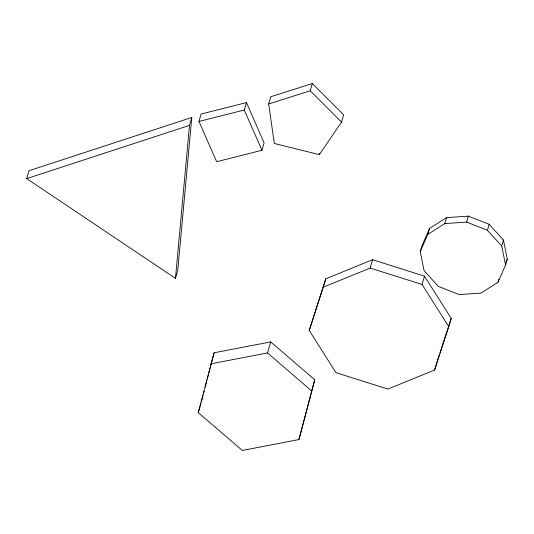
<?xml version="1.0" encoding="UTF-8"?>
<svg xmlns="http://www.w3.org/2000/svg" width="534" height="534" viewBox="0 0 534 534"><rect width="100%" height="100%" fill="white"/><g stroke="black" fill="none" stroke-linecap="round" stroke-linejoin="round"><path stroke-width="0.8" d="M175.459 278.334L189.503 125.37L191.799 117.473L28.996 170.72L26.7 178.616L175.459 278.334L177.755 270.431L191.799 117.473M198.268 412.602L214.061 352.8L270.698 341.9L314.74 379.761L298.947 439.555L242.316 450.462L198.268 412.602L201.018 403.143M201.472 401.568L203.127 395.173M203.541 393.571L204.155 391.175M205.189 387.177L206.838 380.782M207.252 379.18L208.494 374.387M208.901 372.785L209.522 370.389M209.935 368.787L214.061 352.8M298.947 439.555L314.74 379.761M198.968 121.452L201.131 114.022L246.434 102.595L264.123 142.858L261.96 150.294L216.664 161.722L198.968 121.452L244.272 110.024L246.434 102.595M268.675 103.983L270.771 96.754L312.343 83.538L343.662 114.85L341.56 122.072L319.339 154.64L274.296 143.459L268.675 103.983L310.247 90.76L312.343 83.538M319.339 154.64L319.759 153.198M210.857 363.834L267.494 352.927L270.698 341.9M309.246 330.433L325.833 278.768L372.572 259.731L424.497 276.138L451.203 318.377L448.78 326.715L434.616 370.042L387.878 389.072L335.953 372.665L309.246 330.433L325.833 278.768M323.41 287.105L370.149 268.068L372.572 259.731M420.231 251.654L421.96 245.7L429.53 228.465L446.504 217.645L468.338 216.13L489.177 224.327L503.435 240.046L507.3 259.063L505.571 265.024L498.002 282.252L481.027 293.073L459.193 294.588L438.354 286.391L424.096 270.678L420.231 251.654L427.801 234.419L429.53 228.465M448.78 326.715L422.074 284.475L424.497 276.138M427.801 234.419L444.775 223.599L446.504 217.645M444.775 223.599L466.609 222.084L468.338 216.13M434.616 370.042L436.819 362.459M505.571 265.024L501.706 246L487.442 230.287L489.177 224.327M501.706 246L503.435 240.046M498.002 282.252L498.863 279.275M437.039 361.698L439.355 354.609M439.869 353.034L451.203 318.377M505.985 262.06L507.3 259.063M26.7 178.616L189.503 125.37M370.149 268.068L422.074 284.475M466.609 222.084L487.442 230.287M267.494 352.927L311.536 390.795M310.247 90.76L341.56 122.072M244.272 110.024L261.96 150.294"/></g></svg>
